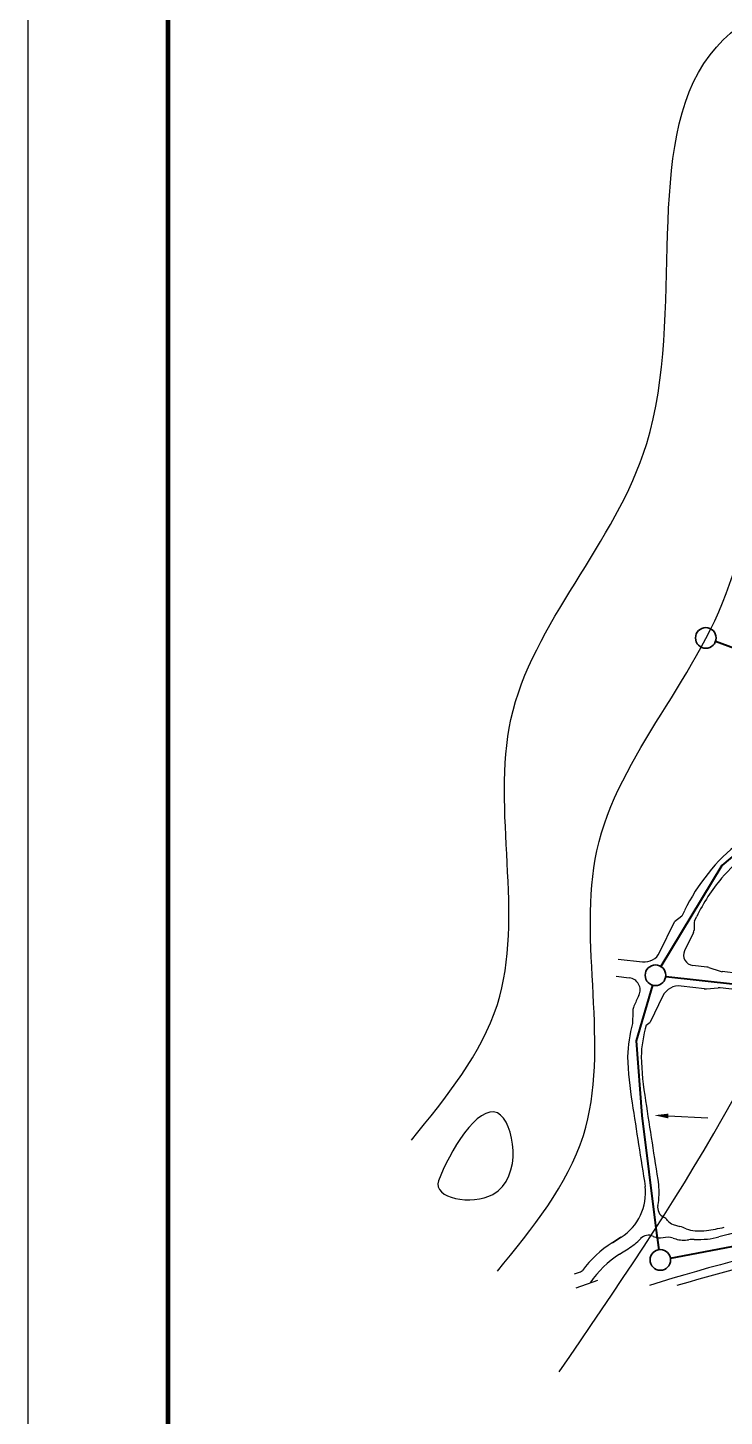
# Model space of a CAD drawing. Header units: millimetres. Extents: x 3174 to 4015, y 498 to 1092.
# Drawn here: x 3173.8 to 3297.9, y 638.6 to 886 of the extents above; entities that cross this region are included whole.
import ezdxf

# ---------------------------------------------------------------- set-up
doc = ezdxf.new("R2010")
doc.units = ezdxf.units.MM
doc.linetypes.add('ACAD_ISO02W100', pattern=[15, 12, -3])
doc.layers.add('dgx', color=3, linetype='Continuous')
doc.layers.add('河流', color=5, linetype='Continuous')
for name, color, linetype, lineweight in [('干管', 2, 'Continuous', 50), ('节点', 6, 'Continuous', 50), ('雨水管道完整图', 90, 'ACAD_ISO02W100', 50)]:
    doc.layers.add(name, color=color, linetype=linetype, lineweight=lineweight)

msp = doc.modelspace()

# ---------------------------------------------------------------- linework, layer by layer
for p, q in [((3290.31, 727.7), (3289.01, 726.67)), ((3290.78, 728.66), (3290.31, 727.7)), ((3292.59, 726.84), (3292.96, 727.61)), ((3286.36, 721.22), (3289.01, 726.67)), ((3292.49, 726.42), (3292.49, 725.2)), ((3292.39, 724.78), (3290.81, 721.53)), ((3278.98, 720.05), (3283.32, 719.55)), ((3294.76, 718.6), (3292.26, 718.9)), ((3295.14, 718.52), (3297.12, 717.88)), ((3304.49, 716.99), (3297.49, 717.8)), ((3278.62, 716.97), (3280.95, 716.7)), ((3294.32, 714.76), (3290.17, 715.24)), ((3294.7, 714.75), (3296.78, 714.92)), ((3282.66, 713.59), (3282.52, 713.31)), ((3286.93, 713.46), (3284.66, 708.78)), ((3306.64, 713.81), (3297.16, 714.92)), ((3281.55, 710.67), (3281.52, 708.58)), ((3283.95, 708.28), (3284.66, 708.78)), ((3279.47, 670.47), (3277.93, 669.49)), ((3277.93, 669.49), (3279.47, 670.47)), ((3288.76, 672.76), (3289.98, 672.4)), ((3279.88, 667.87), (3280.77, 668.43)), ((3288.74, 670.32), (3289.22, 670.18)), ((3279.23, 667.45), (3279.88, 667.87)), ((3271.19, 663.96), (3272.25, 664.33)), ((3271.46, 661.49), (3275.34, 662.86))]:
    msp.add_line(p, q)
msp.add_lwpolyline([(3173.76, 498.13), (4014.76, 498.13), (4014.76, 1092.13), (3173.76, 1092.13)], close=True)
at = {"const_width": 0.8}
msp.add_lwpolyline([(3198.76, 508.13), (4004.76, 508.13), (4004.76, 1082.13), (3198.76, 1082.13)], close=True, dxfattribs=at)
for centre, radius, start, end in [((3322.35, 713.35), 35.09, 128.3804, 154.1196), ((3322.35, 713.35), 32.67, 128.3804, 139.7925), ((3322.35, 713.35), 32.67, 139.7925, 154.1196), ((3291.52, 725.2), 0.968, 334.1196, 0), ((3293.46, 726.42), 0.968, 154.1196, 180), ((3283.66, 722.53), 3, 263.3671, 334.1196), ((3292.47, 720.72), 1.84, 154.1196, 263.3671), ((3294.54, 716.68), 1.94, 72.0572, 83.3671), ((3297.72, 719.72), 1.94, 252.0572, 263.3671), ((3280.7, 714.54), 2.18, 334.1196, 83.3671), ((3289.8, 712.07), 3.19, 83.3671, 154.1196), ((3296.93, 712.99), 1.94, 83.3671, 94.6771), ((3306.04, 701.9), 26.14, 154.1196, 158.6887), ((3294.54, 716.68), 1.94, 263.3671, 274.6771), ((3284.01, 710.59), 2.46, 160.7659, 178.158), ((3306.04, 701.9), 25.41, 164.7461, 178.313), ((3306.04, 701.9), 22.99, 163.8966, 178.1353), ((3346.62, 705.12), 66.03, 182.1464, 189.3193), ((3346.22, 705.08), 63.21, 182.2099, 189.3475), ((4999.49, 954.2), 1737.56, 188.59837, 189.09541), ((4999.49, 954.2), 1735.14, 188.59837, 189.09702), ((3274.41, 678.44), 9.44, 302.4385, 6.6551), ((3274.41, 678.44), 11.86, 348.8984, 6.9184), ((3372.22, 387.55), 292.82, 94.3127, 104.9012), ((3287.94, 675.78), 1.94, 168.8984, 243.2647), ((3372.22, 387.55), 287.98, 93.7405, 107.7294), ((3286.19, 672.31), 1.95, 36.0789, 63.2647), ((3289.3, 674.57), 1.89, 216.0789, 253.3129), ((3372.22, 387.55), 286.53, 93.7405, 106.7975), ((3284.37, 668.9), 1.94, 63.5013, 136.2369), ((3286.44, 673.06), 2.71, 243.5013, 281.5964), ((3287.71, 666.89), 3.58, 73.3129, 101.5964), ((3287.06, 662.69), 10.14, 66.6556, 73.3129), ((3292.88, 676.17), 4.55, 246.6556, 267.9348), ((3293.21, 685.36), 13.75, 267.9348, 276.2008), ((3291.31, 699.23), 27.74, 277.0088, 283.6631), ((3293.21, 685.36), 15.29, 276.2008, 284.0114), ((3288.96, 652.13), 20.57, 122.4385, 142.7674), ((3274.41, 678.44), 11.86, 302.4385, 316.2369), ((3290.69, 675.09), 5.13, 253.3129, 279.3473), ((3292.27, 665.54), 4.55, 87.2637, 99.3473), ((3293.21, 685.36), 15.29, 267.2637, 276.2008), ((3288.96, 652.13), 18.15, 122.4385, 145.6373), ((3272.01, 665.02), 0.726, 289.3855, 322.7674)]:
    msp.add_arc(centre, radius, start, end)
at = {"layer": 'dgx'}
msp.add_spline([(3268.44, 646.47), (3320.83, 745.61), (3359.73, 838.4), (3442.28, 834.43), (3583.57, 908.19), (3684.38, 962.12), (3708.98, 962.91)], degree=3, dxfattribs=at)
at = {"layer": '干管', "color": 1, "linetype": 'ByBlock', "lineweight": -3}
msp.add_line((3294.97, 691.7), (3287.9, 692.08), dxfattribs=at)
at = {"layer": '干管', "color": 1, "linetype": 'ByBlock', "lineweight": 40}
for points in [[(3320.42, 765.35), (3312.6, 751.68), (3306.41, 744.23), (3297.46, 736.72), (3286.56, 718.72)], [(3285.09, 715.39), (3282.2, 705.48), (3283.17, 692.17), (3285.69, 672.12), (3286.22, 668.26)], [(3288.28, 666.78), (3334.48, 675.52), (3393.06, 678.18), (3400.35, 677.77)]]:
    msp.add_lwpolyline(points, dxfattribs=at)
at = {"layer": '干管', "color": 5, "linetype": 'ByBlock', "lineweight": 40}
msp.add_lwpolyline([(3287.43, 716.95), (3336.59, 711.55), (3346.3, 711.54)], dxfattribs=at)
at = {"layer": '干管', "color": 1, "linetype": 'ByBlock', "lineweight": -3}
msp.add_solid([(3287.88, 691.66), (3287.92, 692.5), (3285.4, 692.21)], dxfattribs=at)
at = {"layer": '河流', "start_tangent": (0.530322, 0.847796)}
for points in [[(3242.12, 687.78), (3257.44, 711.95), (3259.86, 762.71), (3284.05, 811.87), (3295.34, 881.16), (3359.86, 892.44), (3405.83, 879.55), (3461.47, 915), (3544.53, 960.12), (3617.92, 1002.02), (3696.44, 1012.92)], [(3257.44, 664.41), (3272.76, 688.59), (3275.18, 739.35), (3299.38, 788.5), (3310.67, 857.79), (3375.18, 869.07), (3421.15, 856.18), (3476.79, 891.63), (3559.85, 936.76), (3633.24, 978.65), (3702.64, 993.45)]]:
    msp.add_spline(points, degree=3, dxfattribs=at)
at = {"layer": '河流', "start_tangent": (0.34052, 0.940237), "end_tangent": (0.34052, 0.940237)}
msp.add_spline([(3246.96, 680.53), (3257.44, 692.62), (3256.64, 678.11), (3246.96, 680.53)], degree=3, dxfattribs=at)
at = {"layer": '节点', "color": 3, "linetype": 'ByBlock', "lineweight": 35}
for centre in [(3294.58, 777.25), (3285.61, 717.15), (3286.48, 666.44)]:
    msp.add_circle(centre, 1.84, dxfattribs=at)
at = {"layer": '雨水管道完整图', "color": 1, "linetype": 'ByBlock', "lineweight": 40}
msp.add_line((3319.83, 767.99), (3296.3, 776.62), dxfattribs=at)

doc.saveas('drawing.dxf')
